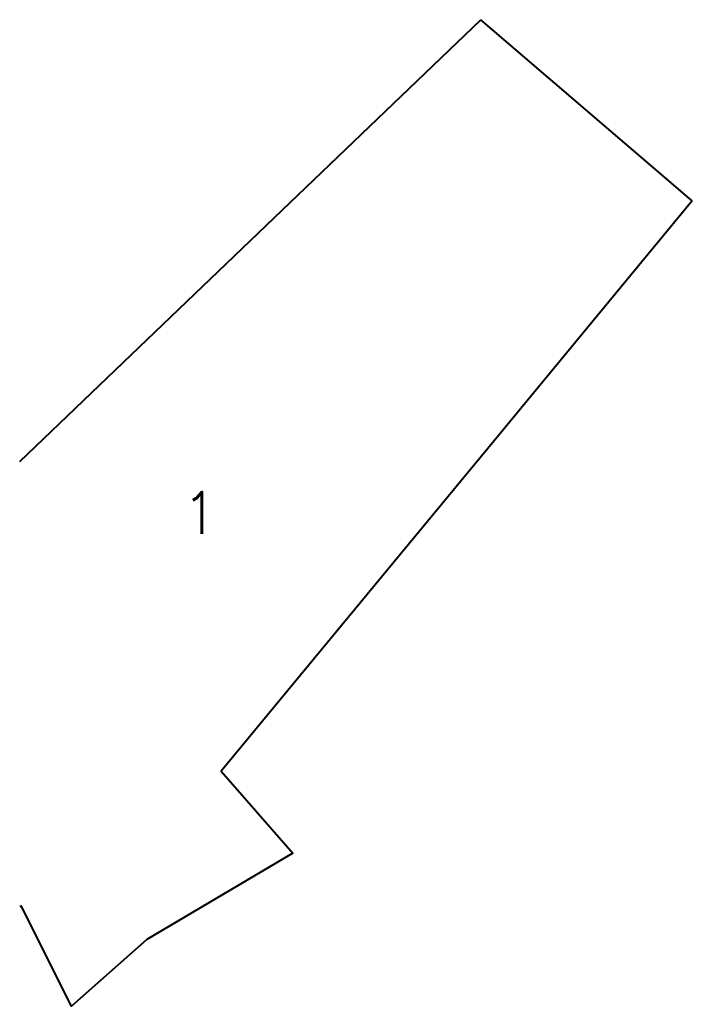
# Model space of a CAD drawing. Header units: millimetres. Extents: x 175000 to 176000, y 162999 to 164000.
# Drawn here: x 175000 to 175020.12, y 163931.45 to 163960.97 of the extents above; entities that cross this region are included whole.
import ezdxf
from ezdxf.enums import TextEntityAlignment as Align

# ---------------------------------------------------------------- set-up
doc = ezdxf.new("R2010")
doc.units = ezdxf.units.MM
doc.layers.add('W0101', color=7, linetype='CONTINUOUS')
doc.layers.add('W0991', color=7, linetype='CONTINUOUS')
doc.styles.get("Standard").update_dxf_attribs({"font": 'romans.shx', "width": 0.85})

msp = doc.modelspace()

# ---------------------------------------------------------------- linework, layer by layer
at = {"layer": 'W0101'}
for points in [[(175000, 163947.757), (175013.789, 163960.971)], [(175014, 163960.79), (175013.789, 163960.971)], [(175020.118, 163955.548), (175014, 163960.79)], [(175020.118, 163955.548), (175014, 163948.14)], [(175014, 163948.14), (175006.023, 163938.482), (175008.171, 163936.028), (175003.799, 163933.451), (175001.545, 163931.451), (175000.044, 163934.452), (175000, 163934.429)]]:
    msp.add_lwpolyline(points, dxfattribs=at)

# ---------------------------------------------------------------- texts
at = {"layer": 'W0991'}
msp.add_text('1', height=1.25, dxfattribs=at).set_placement((175005.397, 163946.211), align=Align.MIDDLE_CENTER)

doc.saveas('drawing.dxf')
